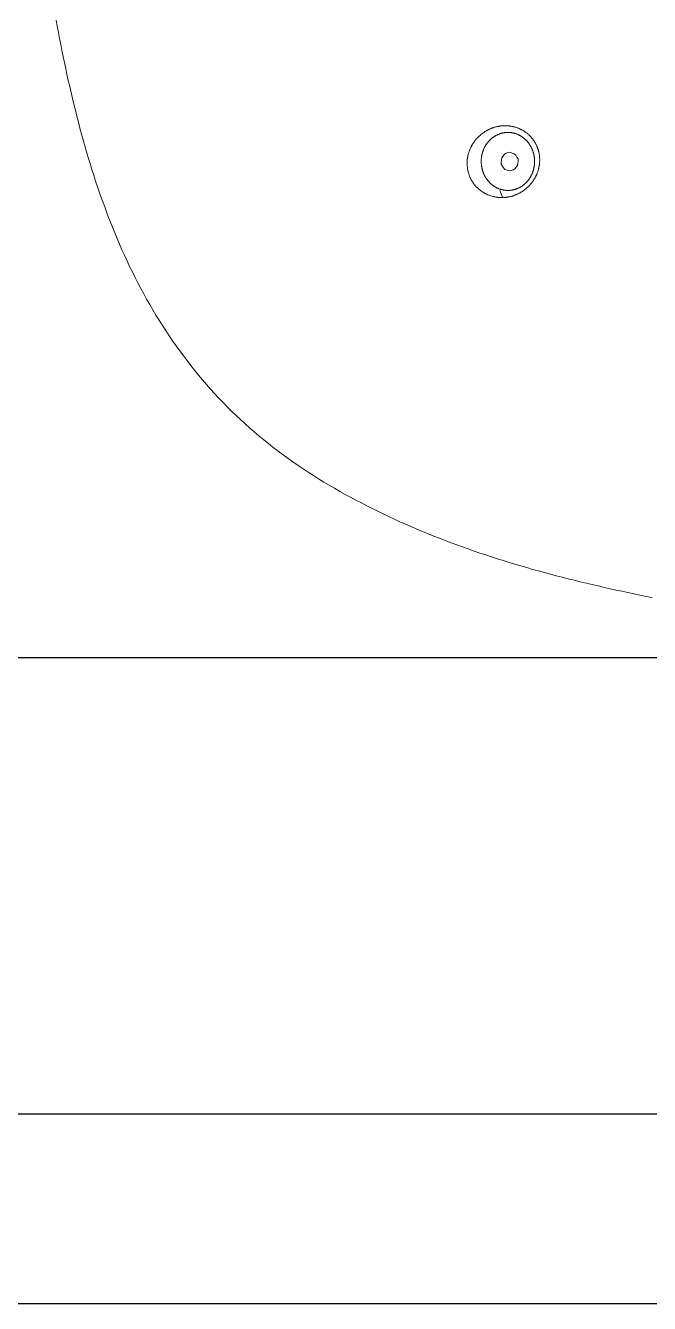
# Model space of a CAD drawing. Extents: x -5208 to -4788, y -2139 to -1842.
# Drawn here: x -5067.4 to -5034.4, y -2138.6 to -2071.1 of the extents above; entities that cross this region are included whole.
import ezdxf

# ---------------------------------------------------------------- set-up
doc = ezdxf.new("R2010")
doc.units = 0
doc.header["$LTSCALE"] = 7
doc.layers.get('0').update_dxf_attribs({"color": 2, "linetype": 'CONTINUOUS'})
for name, color, linetype in [('D', 2, 'CONTINUOUS'), ('Trimetric', 7, 'CONTINUOUS'), ('TXT', 4, 'CONTINUOUS')]:
    doc.layers.add(name, color=color, linetype=linetype)

# ---------------------------------------------------------------- blocks, each defined once
blk = doc.blocks.new('BORDER')
blk.add_line((0, 0), (1, 0))

msp = doc.modelspace()

# ---------------------------------------------------------------- linework, layer by layer
at = {"layer": 'D'}
msp.add_line((-5004.303, -2104.5), (-5075.132, -2104.5), dxfattribs=at)
at = {"layer": 'Trimetric', "color": 0, "linetype": 'Continuous', "lineweight": 18}
for points in [[(-5065.75, -2070.798), (-5065.692, -2071.117), (-5065.633, -2071.436), (-5065.571, -2071.754), (-5065.51, -2072.073), (-5065.446, -2072.391), (-5065.381, -2072.709), (-5065.316, -2073.027), (-5065.248, -2073.344), (-5065.18, -2073.661), (-5065.109, -2073.978), (-5065.037, -2074.294), (-5064.964, -2074.61), (-5064.889, -2074.926), (-5064.813, -2075.241), (-5064.736, -2075.556), (-5064.655, -2075.87), (-5064.574, -2076.185), (-5064.492, -2076.498), (-5064.407, -2076.811), (-5064.322, -2077.125), (-5064.232, -2077.436), (-5064.142, -2077.748), (-5064.052, -2078.06), (-5063.957, -2078.37), (-5063.861, -2078.68), (-5063.765, -2078.99), (-5063.663, -2079.298), (-5063.56, -2079.605), (-5063.456, -2079.913), (-5063.351, -2080.219), (-5063.239, -2080.524), (-5063.127, -2080.828), (-5063.016, -2081.133), (-5062.897, -2081.435), (-5062.775, -2081.736), (-5062.653, -2082.036), (-5062.531, -2082.337), (-5062.403, -2082.635), (-5062.27, -2082.931), (-5062.136, -2083.226), (-5062.003, -2083.522), (-5061.865, -2083.816), (-5061.721, -2084.106), (-5061.577, -2084.397), (-5061.43, -2084.686), (-5061.277, -2084.972), (-5061.124, -2085.258), (-5060.967, -2085.542), (-5060.804, -2085.823), (-5060.641, -2086.103), (-5060.478, -2086.383), (-5060.305, -2086.658), (-5060.131, -2086.932), (-5059.958, -2087.206), (-5059.777, -2087.475), (-5059.593, -2087.743), (-5059.41, -2088.01), (-5059.219, -2088.273), (-5059.026, -2088.533), (-5058.832, -2088.793), (-5058.633, -2089.05), (-5058.43, -2089.303), (-5058.227, -2089.556), (-5058.017, -2089.803), (-5057.805, -2090.048), (-5057.593, -2090.294), (-5057.372, -2090.532), (-5057.152, -2090.77), (-5056.928, -2091.004), (-5056.7, -2091.235), (-5056.471, -2091.465), (-5056.237, -2091.69), (-5056.002, -2091.913), (-5055.762, -2092.131), (-5055.521, -2092.349), (-5055.275, -2092.561), (-5055.029, -2092.772), (-5054.778, -2092.977), (-5054.526, -2093.182), (-5054.271, -2093.382), (-5054.013, -2093.579), (-5053.754, -2093.774), (-5053.491, -2093.964), (-5053.227, -2094.152), (-5052.96, -2094.337), (-5052.691, -2094.518), (-5052.42, -2094.697), (-5052.147, -2094.872), (-5051.872, -2095.045), (-5051.596, -2095.214), (-5051.317, -2095.38), (-5051.038, -2095.545), (-5050.756, -2095.705), (-5050.473, -2095.865), (-5050.187, -2096.017), (-5049.9, -2096.168), (-5049.613, -2096.32), (-5049.326, -2096.472), (-5049.036, -2096.617), (-5048.744, -2096.758), (-5048.452, -2096.899), (-5048.159, -2097.04), (-5047.867, -2097.18), (-5047.57, -2097.31), (-5047.273, -2097.44), (-5046.975, -2097.57), (-5046.678, -2097.701), (-5046.38, -2097.828), (-5046.079, -2097.948), (-5045.777, -2098.068), (-5045.476, -2098.188), (-5045.174, -2098.307), (-5044.871, -2098.423), (-5044.566, -2098.533), (-5044.261, -2098.643), (-5043.955, -2098.753), (-5043.65, -2098.862), (-5043.343, -2098.967), (-5043.034, -2099.067), (-5042.726, -2099.168), (-5042.418, -2099.268), (-5042.109, -2099.369), (-5041.799, -2099.463), (-5041.488, -2099.555), (-5041.177, -2099.647), (-5040.865, -2099.739), (-5040.554, -2099.831), (-5040.241, -2099.915), (-5039.928, -2100), (-5039.615, -2100.085), (-5039.302, -2100.169), (-5038.988, -2100.251), (-5038.673, -2100.329), (-5038.358, -2100.407), (-5038.043, -2100.485), (-5037.728, -2100.563), (-5037.412, -2100.637), (-5037.096, -2100.709), (-5036.779, -2100.781), (-5036.463, -2100.852), (-5036.147, -2100.924), (-5035.829, -2100.991), (-5035.512, -2101.058), (-5035.194, -2101.124), (-5034.877, -2101.191), (-5034.559, -2101.257), (-5034.241, -2101.319)], [(-5042.149, -2080.146), (-5042.287, -2079.797)]]:
    msp.add_lwpolyline(points, dxfattribs=at)
for points in [[(-5041.834, -2076.379), (-5041.862, -2076.378), (-5041.889, -2076.377), (-5041.917, -2076.376), (-5041.944, -2076.375), (-5041.972, -2076.374), (-5042, -2076.372), (-5042.027, -2076.372), (-5042.055, -2076.373), (-5042.082, -2076.375), (-5042.11, -2076.376), (-5042.138, -2076.378), (-5042.165, -2076.379), (-5042.193, -2076.381), (-5042.22, -2076.383), (-5042.248, -2076.387), (-5042.275, -2076.39), (-5042.303, -2076.394), (-5042.33, -2076.399), (-5042.357, -2076.403), (-5042.384, -2076.408), (-5042.411, -2076.414), (-5042.438, -2076.419), (-5042.465, -2076.426), (-5042.492, -2076.432), (-5042.519, -2076.439), (-5042.546, -2076.447), (-5042.572, -2076.454), (-5042.598, -2076.463), (-5042.624, -2076.473), (-5042.65, -2076.482), (-5042.677, -2076.491), (-5042.703, -2076.5), (-5042.729, -2076.509), (-5042.755, -2076.519), (-5042.78, -2076.53), (-5042.805, -2076.542), (-5042.83, -2076.553), (-5042.855, -2076.565), (-5042.88, -2076.576), (-5042.905, -2076.588), (-5042.93, -2076.6), (-5042.955, -2076.613), (-5042.979, -2076.626), (-5043.003, -2076.64), (-5043.027, -2076.654), (-5043.05, -2076.668), (-5043.074, -2076.683), (-5043.097, -2076.697), (-5043.12, -2076.712), (-5043.143, -2076.728), (-5043.166, -2076.744), (-5043.188, -2076.76), (-5043.211, -2076.776), (-5043.233, -2076.793), (-5043.254, -2076.811), (-5043.275, -2076.828), (-5043.296, -2076.846), (-5043.317, -2076.864), (-5043.338, -2076.882), (-5043.359, -2076.9), (-5043.38, -2076.918), (-5043.4, -2076.938), (-5043.419, -2076.957), (-5043.438, -2076.977), (-5043.458, -2076.997), (-5043.477, -2077.017), (-5043.496, -2077.037), (-5043.516, -2077.056), (-5043.534, -2077.077), (-5043.552, -2077.098), (-5043.569, -2077.12), (-5043.587, -2077.141), (-5043.604, -2077.163), (-5043.621, -2077.185), (-5043.637, -2077.207), (-5043.653, -2077.23), (-5043.669, -2077.252), (-5043.685, -2077.275), (-5043.7, -2077.298), (-5043.715, -2077.321), (-5043.729, -2077.345), (-5043.744, -2077.368), (-5043.757, -2077.393), (-5043.77, -2077.417), (-5043.783, -2077.441), (-5043.796, -2077.466), (-5043.809, -2077.49), (-5043.822, -2077.514), (-5043.834, -2077.539), (-5043.845, -2077.565), (-5043.856, -2077.59), (-5043.866, -2077.616), (-5043.877, -2077.641), (-5043.888, -2077.667), (-5043.898, -2077.692), (-5043.908, -2077.718), (-5043.917, -2077.744), (-5043.926, -2077.77), (-5043.934, -2077.797), (-5043.942, -2077.823), (-5043.95, -2077.85), (-5043.957, -2077.876), (-5043.964, -2077.903), (-5043.97, -2077.93), (-5043.976, -2077.957), (-5043.982, -2077.984), (-5043.987, -2078.011), (-5043.992, -2078.039), (-5043.997, -2078.066), (-5044.001, -2078.093), (-5044.004, -2078.121), (-5044.008, -2078.148), (-5044.011, -2078.175), (-5044.013, -2078.203), (-5044.015, -2078.231), (-5044.017, -2078.258), (-5044.019, -2078.286), (-5044.02, -2078.313), (-5044.02, -2078.341), (-5044.02, -2078.369), (-5044.02, -2078.396), (-5044.019, -2078.424), (-5044.018, -2078.451), (-5044.015, -2078.479), (-5044.012, -2078.506), (-5044.01, -2078.534), (-5044.007, -2078.562), (-5044.005, -2078.589), (-5044.002, -2078.617), (-5043.998, -2078.644), (-5043.993, -2078.671), (-5043.987, -2078.698), (-5043.982, -2078.725), (-5043.976, -2078.752), (-5043.971, -2078.779), (-5043.966, -2078.807), (-5043.959, -2078.833), (-5043.951, -2078.86), (-5043.944, -2078.886), (-5043.936, -2078.913), (-5043.927, -2078.939), (-5043.918, -2078.965), (-5043.909, -2078.991), (-5043.899, -2079.017), (-5043.889, -2079.043), (-5043.879, -2079.069), (-5043.868, -2079.094), (-5043.856, -2079.119), (-5043.845, -2079.144), (-5043.833, -2079.169), (-5043.82, -2079.194), (-5043.807, -2079.218), (-5043.794, -2079.243), (-5043.78, -2079.266), (-5043.766, -2079.29), (-5043.752, -2079.314), (-5043.737, -2079.337), (-5043.722, -2079.36), (-5043.707, -2079.383), (-5043.691, -2079.406), (-5043.675, -2079.429), (-5043.658, -2079.451), (-5043.642, -2079.473), (-5043.625, -2079.495), (-5043.607, -2079.516), (-5043.589, -2079.537), (-5043.571, -2079.558), (-5043.553, -2079.579), (-5043.534, -2079.599), (-5043.515, -2079.619), (-5043.495, -2079.638), (-5043.475, -2079.658), (-5043.456, -2079.677), (-5043.435, -2079.696), (-5043.414, -2079.714), (-5043.394, -2079.732), (-5043.373, -2079.75), (-5043.351, -2079.767), (-5043.329, -2079.784), (-5043.308, -2079.802), (-5043.285, -2079.818), (-5043.263, -2079.834), (-5043.24, -2079.85), (-5043.217, -2079.865), (-5043.194, -2079.88), (-5043.171, -2079.895), (-5043.147, -2079.909), (-5043.123, -2079.923), (-5043.099, -2079.937), (-5043.075, -2079.95), (-5043.05, -2079.962), (-5043.025, -2079.974), (-5043, -2079.986), (-5042.975, -2079.998), (-5042.95, -2080.009), (-5042.925, -2080.021), (-5042.9, -2080.033), (-5042.874, -2080.042), (-5042.848, -2080.051), (-5042.822, -2080.06), (-5042.796, -2080.069), (-5042.77, -2080.079), (-5042.744, -2080.088), (-5042.717, -2080.096), (-5042.691, -2080.103), (-5042.664, -2080.111), (-5042.637, -2080.118), (-5042.61, -2080.124), (-5042.583, -2080.129), (-5042.556, -2080.135), (-5042.529, -2080.14), (-5042.502, -2080.145), (-5042.474, -2080.15), (-5042.447, -2080.154), (-5042.42, -2080.157), (-5042.392, -2080.16), (-5042.365, -2080.163), (-5042.337, -2080.164), (-5042.31, -2080.166), (-5042.282, -2080.167), (-5042.254, -2080.168), (-5042.227, -2080.169), (-5042.199, -2080.171), (-5042.171, -2080.171), (-5042.144, -2080.17), (-5042.116, -2080.168), (-5042.089, -2080.167), (-5042.061, -2080.165), (-5042.033, -2080.164), (-5042.006, -2080.163), (-5041.978, -2080.16), (-5041.951, -2080.157), (-5041.923, -2080.154), (-5041.896, -2080.15), (-5041.869, -2080.145), (-5041.842, -2080.141), (-5041.814, -2080.136), (-5041.787, -2080.13), (-5041.76, -2080.124), (-5041.733, -2080.118), (-5041.706, -2080.111), (-5041.68, -2080.104), (-5041.653, -2080.097), (-5041.626, -2080.09), (-5041.6, -2080.081), (-5041.574, -2080.072), (-5041.548, -2080.063), (-5041.522, -2080.053), (-5041.496, -2080.044), (-5041.47, -2080.035), (-5041.444, -2080.026), (-5041.419, -2080.014), (-5041.394, -2080.003), (-5041.368, -2079.991), (-5041.343, -2079.98), (-5041.318, -2079.968), (-5041.293, -2079.957), (-5041.268, -2079.945), (-5041.244, -2079.932), (-5041.22, -2079.918), (-5041.195, -2079.905), (-5041.172, -2079.891), (-5041.148, -2079.877), (-5041.124, -2079.862), (-5041.101, -2079.847), (-5041.078, -2079.832), (-5041.055, -2079.817), (-5041.032, -2079.801), (-5041.01, -2079.785), (-5040.988, -2079.768), (-5040.966, -2079.752), (-5040.944, -2079.735), (-5040.922, -2079.717), (-5040.901, -2079.7), (-5040.88, -2079.682), (-5040.859, -2079.664), (-5040.839, -2079.645), (-5040.818, -2079.627), (-5040.798, -2079.608), (-5040.778, -2079.588), (-5040.759, -2079.569), (-5040.739, -2079.549), (-5040.72, -2079.529), (-5040.701, -2079.509), (-5040.683, -2079.488), (-5040.666, -2079.467), (-5040.648, -2079.445), (-5040.631, -2079.424), (-5040.613, -2079.402), (-5040.596, -2079.381), (-5040.579, -2079.359), (-5040.562, -2079.337), (-5040.546, -2079.314), (-5040.531, -2079.291), (-5040.516, -2079.268), (-5040.501, -2079.245), (-5040.485, -2079.222), (-5040.47, -2079.199), (-5040.455, -2079.176), (-5040.442, -2079.152), (-5040.428, -2079.128), (-5040.415, -2079.104), (-5040.402, -2079.079), (-5040.389, -2079.054), (-5040.377, -2079.03), (-5040.365, -2079.005), (-5040.353, -2078.98), (-5040.342, -2078.954), (-5040.331, -2078.929), (-5040.321, -2078.903), (-5040.311, -2078.878), (-5040.301, -2078.852), (-5040.292, -2078.826), (-5040.283, -2078.8), (-5040.274, -2078.773), (-5040.266, -2078.747), (-5040.258, -2078.72), (-5040.251, -2078.694), (-5040.243, -2078.667), (-5040.237, -2078.64), (-5040.23, -2078.614), (-5040.224, -2078.587), (-5040.218, -2078.56), (-5040.213, -2078.532), (-5040.209, -2078.505), (-5040.204, -2078.478), (-5040.2, -2078.451), (-5040.196, -2078.423), (-5040.193, -2078.396), (-5040.19, -2078.368), (-5040.187, -2078.341), (-5040.185, -2078.313), (-5040.183, -2078.286), (-5040.183, -2078.258), (-5040.182, -2078.23), (-5040.181, -2078.203), (-5040.181, -2078.175), (-5040.182, -2078.147), (-5040.182, -2078.12), (-5040.183, -2078.092), (-5040.185, -2078.065), (-5040.187, -2078.037), (-5040.189, -2078.009), (-5040.192, -2077.982), (-5040.195, -2077.955), (-5040.199, -2077.927), (-5040.203, -2077.9), (-5040.207, -2077.873), (-5040.212, -2077.845), (-5040.217, -2077.818), (-5040.223, -2077.791), (-5040.229, -2077.764), (-5040.235, -2077.737), (-5040.242, -2077.71), (-5040.249, -2077.684), (-5040.257, -2077.657), (-5040.265, -2077.631), (-5040.274, -2077.604), (-5040.283, -2077.578), (-5040.292, -2077.552), (-5040.302, -2077.527), (-5040.312, -2077.501), (-5040.322, -2077.475), (-5040.333, -2077.45), (-5040.345, -2077.425), (-5040.356, -2077.399), (-5040.368, -2077.374), (-5040.381, -2077.35), (-5040.393, -2077.325), (-5040.406, -2077.301), (-5040.42, -2077.277), (-5040.434, -2077.253), (-5040.448, -2077.229), (-5040.463, -2077.206), (-5040.478, -2077.183), (-5040.493, -2077.16), (-5040.509, -2077.137), (-5040.525, -2077.114), (-5040.541, -2077.092), (-5040.558, -2077.07), (-5040.575, -2077.049), (-5040.593, -2077.027), (-5040.61, -2077.006), (-5040.628, -2076.985), (-5040.647, -2076.965), (-5040.666, -2076.944), (-5040.684, -2076.924), (-5040.704, -2076.905), (-5040.724, -2076.885), (-5040.744, -2076.866), (-5040.764, -2076.847), (-5040.785, -2076.829), (-5040.805, -2076.81), (-5040.826, -2076.792), (-5040.848, -2076.775), (-5040.869, -2076.758), (-5040.891, -2076.741), (-5040.913, -2076.724), (-5040.936, -2076.708), (-5040.959, -2076.692), (-5040.982, -2076.677), (-5041.005, -2076.662), (-5041.028, -2076.647), (-5041.052, -2076.633), (-5041.076, -2076.619), (-5041.1, -2076.605), (-5041.124, -2076.592), (-5041.148, -2076.579), (-5041.173, -2076.567), (-5041.198, -2076.554), (-5041.223, -2076.543), (-5041.248, -2076.531), (-5041.273, -2076.52), (-5041.299, -2076.509), (-5041.325, -2076.5), (-5041.35, -2076.49), (-5041.376, -2076.48), (-5041.402, -2076.471), (-5041.429, -2076.463), (-5041.455, -2076.454), (-5041.481, -2076.446), (-5041.508, -2076.438), (-5041.535, -2076.431), (-5041.561, -2076.425), (-5041.588, -2076.418), (-5041.615, -2076.412), (-5041.643, -2076.407), (-5041.67, -2076.402), (-5041.697, -2076.398), (-5041.724, -2076.393), (-5041.752, -2076.389), (-5041.779, -2076.386), (-5041.807, -2076.383)], [(-5041.88, -2076.726), (-5041.857, -2076.727), (-5041.834, -2076.728), (-5041.811, -2076.729), (-5041.788, -2076.73), (-5041.765, -2076.731), (-5041.743, -2076.731), (-5041.72, -2076.735), (-5041.697, -2076.738), (-5041.675, -2076.741), (-5041.652, -2076.745), (-5041.629, -2076.748), (-5041.607, -2076.752), (-5041.584, -2076.756), (-5041.562, -2076.762), (-5041.54, -2076.767), (-5041.517, -2076.773), (-5041.495, -2076.779), (-5041.473, -2076.786), (-5041.452, -2076.793), (-5041.43, -2076.8), (-5041.408, -2076.808), (-5041.387, -2076.816), (-5041.366, -2076.824), (-5041.344, -2076.833), (-5041.324, -2076.843), (-5041.303, -2076.853), (-5041.283, -2076.863), (-5041.262, -2076.874), (-5041.242, -2076.884), (-5041.221, -2076.894), (-5041.201, -2076.905), (-5041.182, -2076.918), (-5041.163, -2076.93), (-5041.143, -2076.942), (-5041.124, -2076.954), (-5041.105, -2076.967), (-5041.085, -2076.979), (-5041.067, -2076.993), (-5041.049, -2077.007), (-5041.031, -2077.021), (-5041.013, -2077.035), (-5040.995, -2077.05), (-5040.978, -2077.065), (-5040.961, -2077.08), (-5040.944, -2077.096), (-5040.927, -2077.111), (-5040.911, -2077.127), (-5040.895, -2077.144), (-5040.879, -2077.16), (-5040.864, -2077.177), (-5040.849, -2077.195), (-5040.834, -2077.212), (-5040.819, -2077.23), (-5040.804, -2077.247), (-5040.789, -2077.264), (-5040.775, -2077.283), (-5040.762, -2077.301), (-5040.749, -2077.32), (-5040.736, -2077.339), (-5040.723, -2077.358), (-5040.709, -2077.376), (-5040.697, -2077.395), (-5040.685, -2077.415), (-5040.673, -2077.435), (-5040.661, -2077.454), (-5040.65, -2077.474), (-5040.639, -2077.495), (-5040.629, -2077.515), (-5040.619, -2077.535), (-5040.609, -2077.556), (-5040.599, -2077.577), (-5040.589, -2077.598), (-5040.58, -2077.619), (-5040.572, -2077.64), (-5040.563, -2077.661), (-5040.555, -2077.683), (-5040.547, -2077.704), (-5040.539, -2077.726), (-5040.532, -2077.748), (-5040.525, -2077.769), (-5040.518, -2077.791), (-5040.512, -2077.813), (-5040.506, -2077.835), (-5040.5, -2077.858), (-5040.495, -2077.88), (-5040.49, -2077.902), (-5040.485, -2077.925), (-5040.481, -2077.947), (-5040.477, -2077.97), (-5040.474, -2077.992), (-5040.47, -2078.015), (-5040.467, -2078.038), (-5040.464, -2078.06), (-5040.46, -2078.083), (-5040.458, -2078.106), (-5040.457, -2078.129), (-5040.456, -2078.152), (-5040.454, -2078.174), (-5040.453, -2078.197), (-5040.452, -2078.22), (-5040.451, -2078.243), (-5040.451, -2078.266), (-5040.451, -2078.289), (-5040.452, -2078.312), (-5040.453, -2078.335), (-5040.454, -2078.358), (-5040.455, -2078.381), (-5040.457, -2078.403), (-5040.459, -2078.426), (-5040.461, -2078.449), (-5040.464, -2078.472), (-5040.467, -2078.494), (-5040.471, -2078.517), (-5040.474, -2078.54), (-5040.479, -2078.562), (-5040.484, -2078.585), (-5040.489, -2078.607), (-5040.494, -2078.629), (-5040.499, -2078.652), (-5040.503, -2078.674), (-5040.509, -2078.696), (-5040.516, -2078.718), (-5040.523, -2078.74), (-5040.53, -2078.762), (-5040.537, -2078.784), (-5040.544, -2078.806), (-5040.551, -2078.827), (-5040.559, -2078.849), (-5040.567, -2078.87), (-5040.576, -2078.891), (-5040.585, -2078.913), (-5040.594, -2078.934), (-5040.603, -2078.954), (-5040.613, -2078.975), (-5040.624, -2078.995), (-5040.634, -2079.016), (-5040.644, -2079.036), (-5040.656, -2079.056), (-5040.667, -2079.076), (-5040.678, -2079.096), (-5040.691, -2079.115), (-5040.704, -2079.134), (-5040.716, -2079.153), (-5040.729, -2079.172), (-5040.742, -2079.192), (-5040.754, -2079.211), (-5040.768, -2079.229), (-5040.783, -2079.247), (-5040.797, -2079.265), (-5040.811, -2079.282), (-5040.826, -2079.3), (-5040.84, -2079.318), (-5040.855, -2079.335), (-5040.871, -2079.352), (-5040.886, -2079.369), (-5040.902, -2079.385), (-5040.919, -2079.401), (-5040.935, -2079.417), (-5040.952, -2079.433), (-5040.969, -2079.448), (-5040.986, -2079.463), (-5041.004, -2079.478), (-5041.022, -2079.493), (-5041.04, -2079.507), (-5041.058, -2079.521), (-5041.076, -2079.534), (-5041.095, -2079.548), (-5041.113, -2079.561), (-5041.133, -2079.574), (-5041.152, -2079.586), (-5041.171, -2079.598), (-5041.191, -2079.61), (-5041.211, -2079.622), (-5041.231, -2079.633), (-5041.251, -2079.643), (-5041.271, -2079.654), (-5041.292, -2079.664), (-5041.313, -2079.673), (-5041.334, -2079.682), (-5041.355, -2079.691), (-5041.377, -2079.699), (-5041.398, -2079.708), (-5041.419, -2079.716), (-5041.44, -2079.724), (-5041.463, -2079.731), (-5041.485, -2079.737), (-5041.507, -2079.743), (-5041.529, -2079.75), (-5041.551, -2079.756), (-5041.573, -2079.762), (-5041.595, -2079.767), (-5041.618, -2079.771), (-5041.64, -2079.776), (-5041.663, -2079.779), (-5041.685, -2079.783), (-5041.708, -2079.786), (-5041.731, -2079.788), (-5041.754, -2079.79), (-5041.777, -2079.792), (-5041.799, -2079.793), (-5041.822, -2079.794), (-5041.845, -2079.795), (-5041.868, -2079.794), (-5041.891, -2079.794), (-5041.914, -2079.794), (-5041.937, -2079.792), (-5041.96, -2079.791), (-5041.983, -2079.789), (-5042.005, -2079.787), (-5042.028, -2079.784), (-5042.051, -2079.781), (-5042.074, -2079.777), (-5042.096, -2079.773), (-5042.119, -2079.769), (-5042.141, -2079.764), (-5042.163, -2079.758), (-5042.185, -2079.752), (-5042.207, -2079.746), (-5042.23, -2079.741), (-5042.252, -2079.735), (-5042.273, -2079.727), (-5042.295, -2079.719), (-5042.316, -2079.711), (-5042.338, -2079.703), (-5042.359, -2079.695), (-5042.381, -2079.687), (-5042.402, -2079.678), (-5042.423, -2079.669), (-5042.443, -2079.659), (-5042.464, -2079.649), (-5042.484, -2079.638), (-5042.504, -2079.627), (-5042.524, -2079.616), (-5042.544, -2079.604), (-5042.563, -2079.592), (-5042.583, -2079.58), (-5042.602, -2079.567), (-5042.621, -2079.554), (-5042.64, -2079.541), (-5042.658, -2079.527), (-5042.676, -2079.514), (-5042.695, -2079.5), (-5042.712, -2079.485), (-5042.73, -2079.471), (-5042.747, -2079.456), (-5042.765, -2079.441), (-5042.781, -2079.425), (-5042.798, -2079.409), (-5042.814, -2079.393), (-5042.831, -2079.377), (-5042.847, -2079.361), (-5042.862, -2079.343), (-5042.876, -2079.326), (-5042.891, -2079.308), (-5042.906, -2079.291), (-5042.921, -2079.274), (-5042.936, -2079.256), (-5042.95, -2079.238), (-5042.963, -2079.219), (-5042.976, -2079.201), (-5042.989, -2079.182), (-5043.003, -2079.163), (-5043.016, -2079.144), (-5043.029, -2079.125), (-5043.04, -2079.106), (-5043.052, -2079.086), (-5043.064, -2079.066), (-5043.075, -2079.046), (-5043.086, -2079.026), (-5043.097, -2079.006), (-5043.107, -2078.985), (-5043.117, -2078.965), (-5043.127, -2078.944), (-5043.136, -2078.923), (-5043.145, -2078.902), (-5043.154, -2078.881), (-5043.162, -2078.859), (-5043.17, -2078.838), (-5043.177, -2078.816), (-5043.184, -2078.794), (-5043.192, -2078.773), (-5043.199, -2078.751), (-5043.207, -2078.729), (-5043.213, -2078.707), (-5043.218, -2078.685), (-5043.223, -2078.663), (-5043.229, -2078.64), (-5043.234, -2078.618), (-5043.24, -2078.596), (-5043.245, -2078.574), (-5043.249, -2078.551), (-5043.253, -2078.528), (-5043.256, -2078.506), (-5043.26, -2078.483), (-5043.262, -2078.46), (-5043.265, -2078.438), (-5043.267, -2078.415), (-5043.269, -2078.392), (-5043.271, -2078.369), (-5043.272, -2078.346), (-5043.273, -2078.323), (-5043.274, -2078.3), (-5043.275, -2078.278), (-5043.274, -2078.255), (-5043.273, -2078.232), (-5043.272, -2078.209), (-5043.271, -2078.186), (-5043.271, -2078.163), (-5043.27, -2078.14), (-5043.268, -2078.117), (-5043.265, -2078.095), (-5043.262, -2078.072), (-5043.26, -2078.049), (-5043.257, -2078.026), (-5043.254, -2078.004), (-5043.251, -2077.981), (-5043.247, -2077.958), (-5043.243, -2077.936), (-5043.238, -2077.913), (-5043.233, -2077.891), (-5043.228, -2077.869), (-5043.222, -2077.846), (-5043.216, -2077.824), (-5043.21, -2077.802), (-5043.204, -2077.78), (-5043.197, -2077.758), (-5043.19, -2077.737), (-5043.182, -2077.715), (-5043.175, -2077.693), (-5043.166, -2077.672), (-5043.158, -2077.651), (-5043.15, -2077.629), (-5043.141, -2077.608), (-5043.131, -2077.587), (-5043.122, -2077.566), (-5043.112, -2077.546), (-5043.102, -2077.525), (-5043.092, -2077.505), (-5043.081, -2077.484), (-5043.07, -2077.464), (-5043.059, -2077.444), (-5043.047, -2077.425), (-5043.034, -2077.405), (-5043.022, -2077.386), (-5043.009, -2077.367), (-5042.996, -2077.348), (-5042.984, -2077.329), (-5042.971, -2077.31), (-5042.957, -2077.292), (-5042.943, -2077.274), (-5042.928, -2077.256), (-5042.914, -2077.238), (-5042.899, -2077.221), (-5042.885, -2077.203), (-5042.87, -2077.185), (-5042.855, -2077.169), (-5042.839, -2077.152), (-5042.823, -2077.135), (-5042.807, -2077.119), (-5042.79, -2077.103), (-5042.773, -2077.088), (-5042.756, -2077.072), (-5042.739, -2077.057), (-5042.722, -2077.042), (-5042.704, -2077.028), (-5042.686, -2077.014), (-5042.668, -2077), (-5042.649, -2076.987), (-5042.63, -2076.974), (-5042.611, -2076.961), (-5042.592, -2076.948), (-5042.573, -2076.936), (-5042.554, -2076.923), (-5042.534, -2076.911), (-5042.514, -2076.9), (-5042.494, -2076.889), (-5042.474, -2076.879), (-5042.453, -2076.868), (-5042.433, -2076.857), (-5042.413, -2076.847), (-5042.392, -2076.838), (-5042.371, -2076.829), (-5042.349, -2076.82), (-5042.328, -2076.812), (-5042.307, -2076.804), (-5042.285, -2076.796), (-5042.263, -2076.789), (-5042.241, -2076.782), (-5042.219, -2076.776), (-5042.197, -2076.77), (-5042.175, -2076.764), (-5042.153, -2076.759), (-5042.13, -2076.755), (-5042.108, -2076.751), (-5042.085, -2076.747), (-5042.062, -2076.743), (-5042.04, -2076.739), (-5042.017, -2076.735), (-5041.994, -2076.734), (-5041.971, -2076.732), (-5041.949, -2076.731), (-5041.926, -2076.729), (-5041.903, -2076.727)], [(-5041.325, -2078.13), (-5041.385, -2078.033), (-5041.446, -2077.935), (-5041.523, -2077.858), (-5041.63, -2077.816), (-5041.737, -2077.774), (-5041.846, -2077.796), (-5041.955, -2077.83), (-5042.051, -2077.884), (-5042.118, -2077.977), (-5042.185, -2078.071), (-5042.207, -2078.179), (-5042.211, -2078.294), (-5042.214, -2078.408), (-5042.154, -2078.506), (-5042.093, -2078.603), (-5042.016, -2078.68), (-5041.909, -2078.722), (-5041.802, -2078.764), (-5041.693, -2078.742), (-5041.584, -2078.708), (-5041.488, -2078.654), (-5041.421, -2078.561), (-5041.354, -2078.468), (-5041.332, -2078.359), (-5041.328, -2078.245)]]:
    msp.add_lwpolyline(points, close=True, dxfattribs=at)
at = {"layer": 'TXT'}
msp.add_line((-4798.813, -2128.644), (-5176.813, -2128.644), dxfattribs=at)

# ---------------------------------------------------------------- block references
at = {"xscale": 420, "yscale": 297, "zscale": 420}
msp.add_blockref('BORDER', (-5207.813, -2138.644), dxfattribs=at)

doc.saveas('drawing.dxf')
